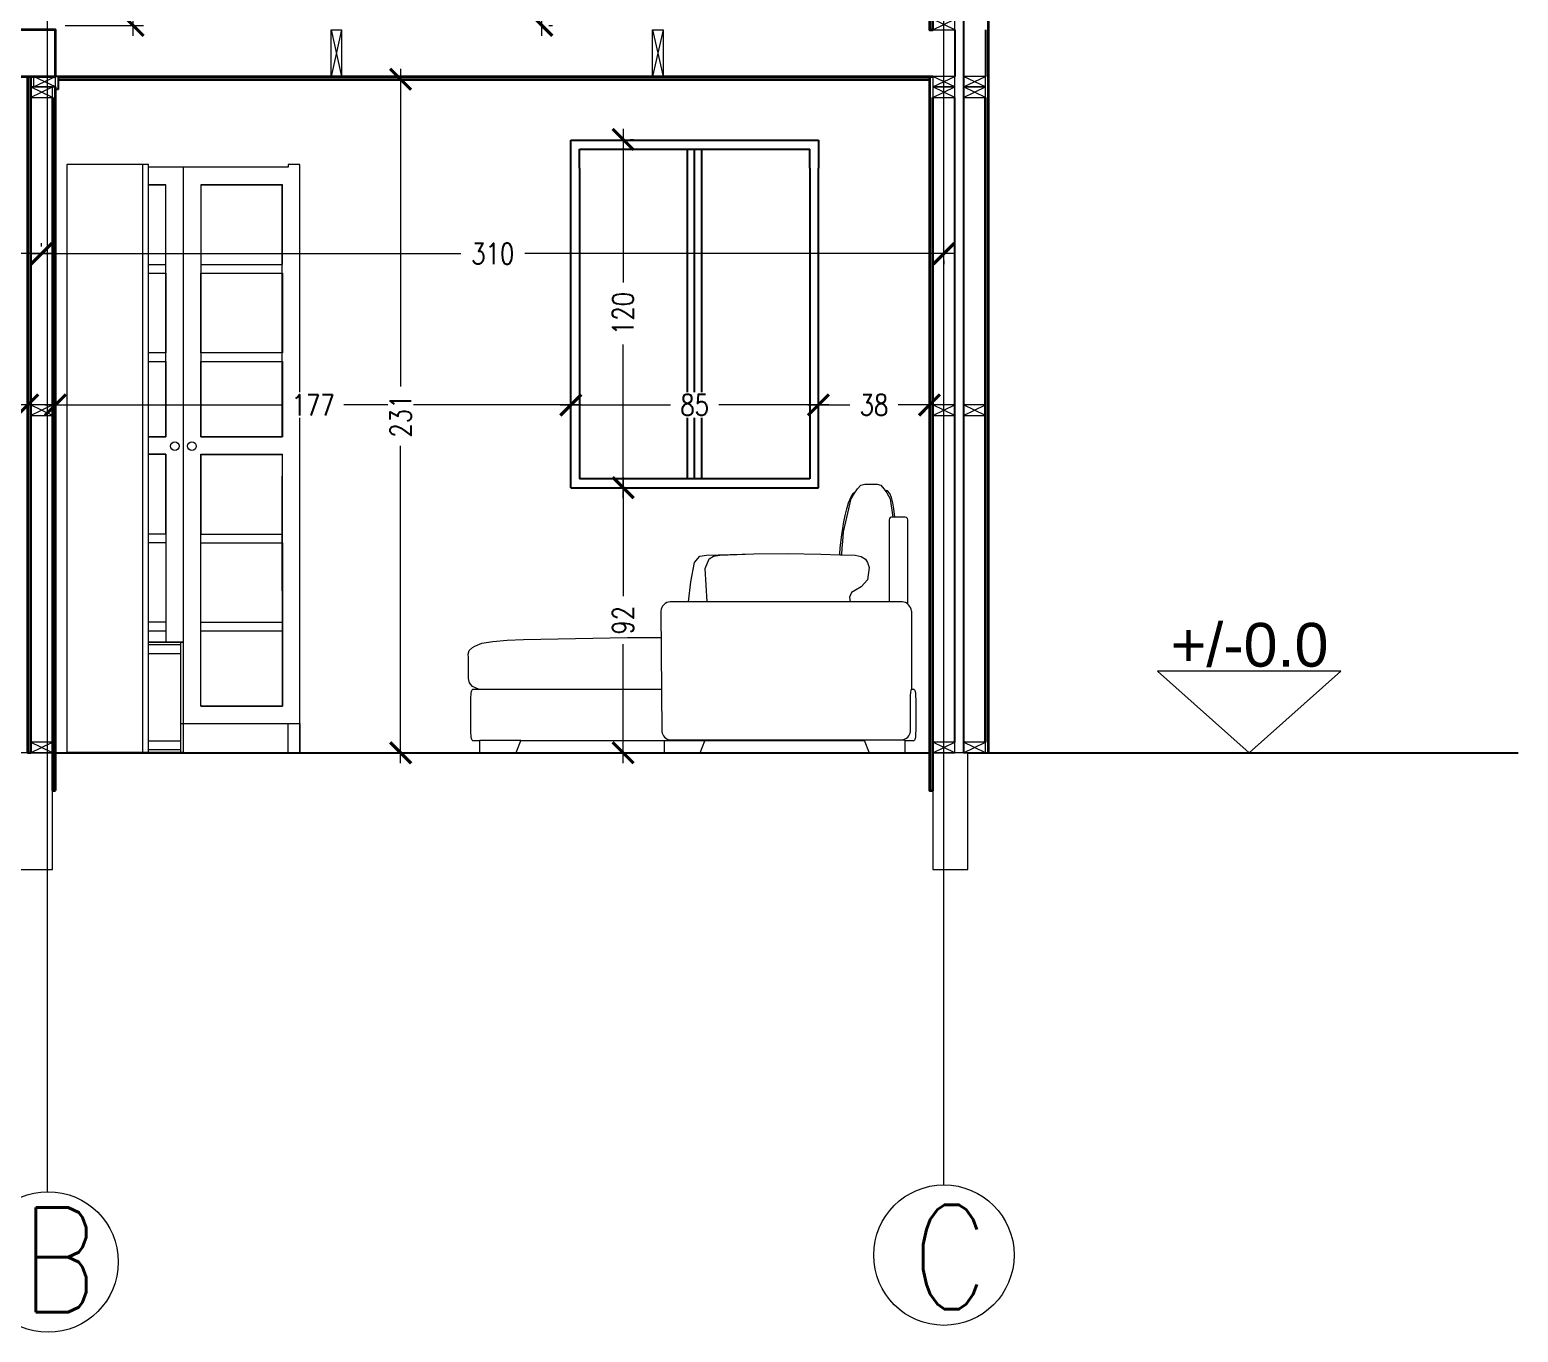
# Model space of a CAD drawing. Header units: millimetres. Extents: x 2260 to 4465, y 2640 to 4441.
# Drawn here: x 2761 to 3272, y 3441 to 3888 of the extents above; entities that cross this region are included whole.
import ezdxf

# ---------------------------------------------------------------- set-up
doc = ezdxf.new("R2010")
doc.units = ezdxf.units.MM
for name, color, linetype, lineweight in [('A-ANNO-DIMS', 3, 'Continuous', 18), ('A-ANNO-SYMB', 3, 'Continuous', 18), ('A-DETL-MCUT', 4, 'Continuous', 25), ('A-ELEV-IDEN', 3, 'Continuous', 18), ('A-ELEV-MBE2', 4, 'Continuous', 25), ('A-FURN', 8, 'Continuous', 18), ('A-SECT-MCUT', 7, 'Continuous', 35), ('A-WALL-STUD', 3, 'Continuous', 18)]:
    doc.layers.add(name, color=color, linetype=linetype, lineweight=lineweight)
doc.styles.add('ARIAL', font='Arial.ttf')
doc.styles.add('E-ROMANS', font='romans.shx', dxfattribs={"width": 0.8})
doc.styles.get("Standard").update_dxf_attribs({"font": 'Arial.ttf'})
doc.dimstyles.new('Copy of TICK_36', dxfattribs={"dimtxt": 3.6, "dimasz": 3.6, "dimexe": 1.8, "dimexo": 1.2, "dimgap": 1.8, "dimtad": 0, "dimdec": 0, "dimzin": 0, "dimdsep": 46, "dimtxsty": 'ARIAL', "dimblk": 'ARCHTICK', "dimblk1": 'ARCHTICK', "dimblk2": 'ARCHTICK', "dimcen": 1.8, "dimdle": 1.8, "dimclrd": 256, "dimclre": 256, "dimclrt": 256, "dimadec": 0, "dimazin": 0, "dimtfac": 1, "dimtdec": 0, "dimtmove": 1, "dimatfit": 3, "dimldrblk": 'OPEN90', "dimfxl": 1, "dimtfill": 1, "dimtolj": 1, "dimtzin": 0, "dimlwd": -1, "dimlwe": -1, "dimarcsym": 0})

# ---------------------------------------------------------------- blocks, each defined once
blk = doc.blocks.new('_ArchTick')
at = {"color": 0, "linetype": 'ByBlock', "const_width": 0.15}
blk.add_lwpolyline([(-0.5, -0.5), (0.5, 0.5)], dxfattribs=at)
blk = doc.blocks.new('*D148')
at = {"layer": 'A-ANNO-DIMS', "transparency": 16777216}
for p, q in [((2796.38, 4243.62), (2796.38, 4075.95)), ((2774.07, 4240.02), (2799.98, 4240.02)), ((2796.38, 3886.27), (2796.38, 4053.94)), ((2773.07, 3889.87), (2799.98, 3889.87))]:
    blk.add_line(p, q, dxfattribs=at)
at = {"layer": 'A-ANNO-DIMS', "transparency": 16777216, "xscale": 7.2, "yscale": 7.2, "zscale": 7.2}
for p, rotation in [((2796.38, 4240.02), 90), ((2796.38, 3889.87), 270)]:
    blk.add_blockref('_ArchTick', p, dxfattribs=dict(at, rotation=rotation))
at = {"layer": 'A-ANNO-DIMS', "transparency": 16777216, "insert": (2796.38, 4064.95), "char_height": 7.2, "attachment_point": 5, "rotation": 90, "style": 'E-ROMANS', "bg_fill": 3, "box_fill_scale": 1.1, "bg_fill_color": 256, "bg_fill_true_color": 13158600, "bg_fill_transparency": 0}
blk.add_mtext('\\A1;350', dxfattribs=at)
blk = doc.blocks.new('_Open90')
at = {"color": 0, "linetype": 'ByBlock', "lineweight": -2}
for p, q in [((0, 0), (-1, 0)), ((-0.5, 0.5), (0, 0)), ((0, 0), (-0.5, -0.5))]:
    blk.add_line(p, q, dxfattribs=at)
blk = doc.blocks.new('*D102')
at = {"layer": 'A-ANNO-DIMS', "transparency": 16777216}
for p, q in [((2936.78, 3985.95), (2936.78, 3944.37)), ((2939.18, 3982.35), (2940.38, 3982.35)), ((2936.78, 3886.27), (2936.78, 3927.85)), ((2939.18, 3889.87), (2940.38, 3889.87))]:
    blk.add_line(p, q, dxfattribs=at)
at = {"layer": 'A-ANNO-DIMS', "transparency": 16777216, "xscale": 7.2, "yscale": 7.2, "zscale": 7.2}
for p, rotation in [((2936.78, 3982.35), 90), ((2936.78, 3889.87), 270)]:
    blk.add_blockref('_ArchTick', p, dxfattribs=dict(at, rotation=rotation))
at = {"layer": 'A-ANNO-DIMS', "transparency": 16777216, "insert": (2936.78, 3936.11), "char_height": 7.2, "attachment_point": 5, "rotation": 90, "style": 'E-ROMANS', "bg_fill": 3, "box_fill_scale": 1.1, "bg_fill_color": 256, "bg_fill_true_color": 13158600, "bg_fill_transparency": 0}
blk.add_mtext('\\A1;92', dxfattribs=at)
blk = doc.blocks.new('*D104')
at = {"layer": 'A-ANNO-DIMS', "transparency": 16777216}
for p, q in [((2764.91, 3813.93), (2764.91, 3815.13)), ((2451.37, 3811.53), (2598.93, 3811.53)), ((2454.97, 3809.73), (2454.97, 3807.93)), ((2768.51, 3811.53), (2620.95, 3811.53))]:
    blk.add_line(p, q, dxfattribs=at)
at = {"layer": 'A-ANNO-DIMS', "transparency": 16777216, "xscale": 7.2, "yscale": 7.2, "zscale": 7.2, "rotation": 180}
blk.add_blockref('_ArchTick', (2454.97, 3811.53), dxfattribs=at)
at = {"layer": 'A-ANNO-DIMS', "transparency": 16777216, "xscale": 7.2, "yscale": 7.2, "zscale": 7.2}
blk.add_blockref('_ArchTick', (2764.91, 3811.53), dxfattribs=at)
at = {"layer": 'A-ANNO-DIMS', "transparency": 16777216, "insert": (2609.94, 3811.53), "char_height": 7.2, "attachment_point": 5, "style": 'E-ROMANS', "bg_fill": 3, "box_fill_scale": 1.1, "bg_fill_color": 256, "bg_fill_true_color": 13158600, "bg_fill_transparency": 0}
blk.add_mtext('\\A1;310', dxfattribs=at)
blk = doc.blocks.new('*D150')
at = {"layer": 'A-ANNO-DIMS', "transparency": 16777216}
for p, q in [((2685.1, 3761.97), (2685.1, 3763.17)), ((2760.16, 3761.67), (2760.16, 3763.17)), ((2681.5, 3759.57), (2714.36, 3759.57)), ((2763.76, 3759.57), (2730.89, 3759.57))]:
    blk.add_line(p, q, dxfattribs=at)
at = {"layer": 'A-ANNO-DIMS', "transparency": 16777216, "xscale": 7.2, "yscale": 7.2, "zscale": 7.2, "rotation": 180}
blk.add_blockref('_ArchTick', (2685.1, 3759.57), dxfattribs=at)
at = {"layer": 'A-ANNO-DIMS', "transparency": 16777216, "xscale": 7.2, "yscale": 7.2, "zscale": 7.2}
blk.add_blockref('_ArchTick', (2760.16, 3759.57), dxfattribs=at)
at = {"layer": 'A-ANNO-DIMS', "transparency": 16777216, "insert": (2722.63, 3759.57), "char_height": 7.2, "attachment_point": 5, "style": 'E-ROMANS', "bg_fill": 3, "box_fill_scale": 1.1, "bg_fill_color": 256, "bg_fill_true_color": 13158600, "bg_fill_transparency": 0}
blk.add_mtext('\\A1;75', dxfattribs=at)
blk = doc.blocks.new('*D108')
at = {"layer": 'A-ANNO-DIMS', "transparency": 16777216}
for p, q in [((2764.91, 3813.93), (2764.91, 3815.13)), ((2761.31, 3811.53), (2908.87, 3811.53)), ((3078.45, 3811.53), (2930.89, 3811.53)), ((3074.85, 3809.13), (3074.85, 3807.93))]:
    blk.add_line(p, q, dxfattribs=at)
at = {"layer": 'A-ANNO-DIMS', "transparency": 16777216, "xscale": 7.2, "yscale": 7.2, "zscale": 7.2, "rotation": 180}
blk.add_blockref('_ArchTick', (2764.91, 3811.53), dxfattribs=at)
at = {"layer": 'A-ANNO-DIMS', "transparency": 16777216, "xscale": 7.2, "yscale": 7.2, "zscale": 7.2}
blk.add_blockref('_ArchTick', (3074.85, 3811.53), dxfattribs=at)
at = {"layer": 'A-ANNO-DIMS', "transparency": 16777216, "insert": (2919.88, 3811.53), "char_height": 7.2, "attachment_point": 5, "style": 'E-ROMANS', "bg_fill": 3, "box_fill_scale": 1.1, "bg_fill_color": 256, "bg_fill_true_color": 13158600, "bg_fill_transparency": 0}
blk.add_mtext('\\A1;310', dxfattribs=at)
blk = doc.blocks.new('*D109')
at = {"layer": 'A-ANNO-DIMS', "transparency": 16777216}
for p, q in [((2769.66, 3761.97), (2769.66, 3763.17)), ((2946.7, 3761.97), (2946.7, 3763.17)), ((2766.06, 3759.57), (2847.59, 3759.57)), ((2950.3, 3759.57), (2868.77, 3759.57))]:
    blk.add_line(p, q, dxfattribs=at)
at = {"layer": 'A-ANNO-DIMS', "transparency": 16777216, "xscale": 7.2, "yscale": 7.2, "zscale": 7.2, "rotation": 180}
blk.add_blockref('_ArchTick', (2769.66, 3759.57), dxfattribs=at)
at = {"layer": 'A-ANNO-DIMS', "transparency": 16777216, "xscale": 7.2, "yscale": 7.2, "zscale": 7.2}
blk.add_blockref('_ArchTick', (2946.7, 3759.57), dxfattribs=at)
at = {"layer": 'A-ANNO-DIMS', "transparency": 16777216, "insert": (2858.18, 3759.57), "char_height": 7.2, "width": 16.3776, "attachment_point": 5, "style": 'E-ROMANS', "bg_fill": 3, "box_fill_scale": 1.1, "bg_fill_color": 256, "bg_fill_true_color": 13158600, "bg_fill_transparency": 0}
blk.add_mtext('\\A1;177', dxfattribs=at)
blk = doc.blocks.new('*D110')
at = {"layer": 'A-ANNO-DIMS', "transparency": 16777216}
for p, q in [((2946.7, 3761.97), (2946.7, 3763.17)), ((3031.76, 3761.97), (3031.76, 3763.17)), ((2943.1, 3759.57), (2980.97, 3759.57)), ((3035.36, 3759.57), (2997.49, 3759.57))]:
    blk.add_line(p, q, dxfattribs=at)
at = {"layer": 'A-ANNO-DIMS', "transparency": 16777216, "xscale": 7.2, "yscale": 7.2, "zscale": 7.2, "rotation": 180}
blk.add_blockref('_ArchTick', (2946.7, 3759.57), dxfattribs=at)
at = {"layer": 'A-ANNO-DIMS', "transparency": 16777216, "xscale": 7.2, "yscale": 7.2, "zscale": 7.2}
blk.add_blockref('_ArchTick', (3031.76, 3759.57), dxfattribs=at)
at = {"layer": 'A-ANNO-DIMS', "transparency": 16777216, "insert": (2989.23, 3759.57), "char_height": 7.2, "attachment_point": 5, "style": 'E-ROMANS', "bg_fill": 3, "box_fill_scale": 1.1, "bg_fill_color": 256, "bg_fill_true_color": 13158600, "bg_fill_transparency": 0}
blk.add_mtext('\\A1;85', dxfattribs=at)
blk = doc.blocks.new('*D153')
at = {"layer": 'A-ANNO-DIMS', "transparency": 16777216}
for p, q in [((3069.89, 3869.96), (3069.89, 3755.97)), ((3031.76, 3761.97), (3031.76, 3763.17)), ((3028.16, 3759.57), (3042.56, 3759.57)), ((3073.49, 3759.57), (3059.09, 3759.57))]:
    blk.add_line(p, q, dxfattribs=at)
at = {"layer": 'A-ANNO-DIMS', "transparency": 16777216, "xscale": 7.2, "yscale": 7.2, "zscale": 7.2, "rotation": 180}
blk.add_blockref('_ArchTick', (3031.76, 3759.57), dxfattribs=at)
at = {"layer": 'A-ANNO-DIMS', "transparency": 16777216, "xscale": 7.2, "yscale": 7.2, "zscale": 7.2}
blk.add_blockref('_ArchTick', (3069.89, 3759.57), dxfattribs=at)
at = {"layer": 'A-ANNO-DIMS', "transparency": 16777216, "insert": (3050.83, 3759.57), "char_height": 7.2, "attachment_point": 5, "style": 'E-ROMANS', "bg_fill": 3, "box_fill_scale": 1.1, "bg_fill_color": 256, "bg_fill_true_color": 13158600, "bg_fill_transparency": 0}
blk.add_mtext('\\A1;38', dxfattribs=at)
blk = doc.blocks.new('*D111')
at = {"layer": 'A-ANNO-DIMS', "transparency": 16777216}
for p, q in [((2964.67, 3854.35), (2964.67, 3801.56)), ((2967.07, 3850.75), (2968.27, 3850.75)), ((2964.67, 3727.58), (2964.67, 3780.37)), ((2965.52, 3731.18), (2968.27, 3731.18))]:
    blk.add_line(p, q, dxfattribs=at)
at = {"layer": 'A-ANNO-DIMS', "transparency": 16777216, "xscale": 7.2, "yscale": 7.2, "zscale": 7.2}
for p, rotation in [((2964.67, 3850.75), 90), ((2964.67, 3731.18), 270)]:
    blk.add_blockref('_ArchTick', p, dxfattribs=dict(at, rotation=rotation))
at = {"layer": 'A-ANNO-DIMS', "transparency": 16777216, "insert": (2964.67, 3790.96), "char_height": 7.2, "attachment_point": 5, "rotation": 90, "style": 'E-ROMANS', "bg_fill": 3, "box_fill_scale": 1.1, "bg_fill_color": 256, "bg_fill_true_color": 13158600, "bg_fill_transparency": 0}
blk.add_mtext('\\A1;120', dxfattribs=at)
blk = doc.blocks.new('*D112')
at = {"layer": 'A-ANNO-DIMS', "transparency": 16777216}
for p, q in [((2964.67, 3734.78), (2964.67, 3693.94)), ((2967.07, 3731.18), (2968.27, 3731.18)), ((2964.67, 3636.58), (2964.67, 3677.42)), ((2967.07, 3640.18), (2968.27, 3640.18))]:
    blk.add_line(p, q, dxfattribs=at)
at = {"layer": 'A-ANNO-DIMS', "transparency": 16777216, "xscale": 7.2, "yscale": 7.2, "zscale": 7.2}
for p, rotation in [((2964.67, 3731.18), 90), ((2964.67, 3640.18), 270)]:
    blk.add_blockref('_ArchTick', p, dxfattribs=dict(at, rotation=rotation))
at = {"layer": 'A-ANNO-DIMS', "transparency": 16777216, "insert": (2964.67, 3685.68), "char_height": 7.2, "attachment_point": 5, "rotation": 90, "style": 'E-ROMANS', "bg_fill": 3, "box_fill_scale": 1.1, "bg_fill_color": 256, "bg_fill_true_color": 13158600, "bg_fill_transparency": 0}
blk.add_mtext('\\A1;92', dxfattribs=at)
blk = doc.blocks.new('*D154')
at = {"layer": 'A-ANNO-DIMS', "transparency": 16777216}
for p, q in [((2773.07, 3871.36), (2891.84, 3871.36)), ((2888.24, 3874.96), (2888.24, 3765.95)), ((2888.24, 3636.58), (2888.24, 3745.58)), ((2855.99, 3640.18), (2891.84, 3640.18))]:
    blk.add_line(p, q, dxfattribs=at)
at = {"layer": 'A-ANNO-DIMS', "transparency": 16777216, "xscale": 7.2, "yscale": 7.2, "zscale": 7.2}
for p, rotation in [((2888.24, 3871.36), 90), ((2888.24, 3640.18), 270)]:
    blk.add_blockref('_ArchTick', p, dxfattribs=dict(at, rotation=rotation))
at = {"layer": 'A-ANNO-DIMS', "transparency": 16777216, "insert": (2888.24, 3755.77), "char_height": 7.2, "attachment_point": 5, "rotation": 90, "style": 'E-ROMANS', "bg_fill": 3, "box_fill_scale": 1.1, "bg_fill_color": 256, "bg_fill_true_color": 13158600, "bg_fill_transparency": 0}
blk.add_mtext('\\A1;231', dxfattribs=at)

msp = doc.modelspace()

# ---------------------------------------------------------------- linework, layer by layer
for p, q in [((2770.67, 3872.36), (2769.66, 3872.36)), ((2770.67, 3872.36), (2770.67, 3867.84)), ((2770.67, 3867.84), (2769.66, 3867.84)), ((2813.59, 3640.18), (2773.59, 3640.18)), ((3083.11, 3640.18), (3272.12, 3640.18))]:
    msp.add_line(p, q)
at = {"color": 0}
msp.add_line((2773.59, 3640.18), (2801.59, 3640.18), dxfattribs=at)
at = {"layer": 'A-ANNO-DIMS'}
msp.add_lwpolyline([(3148.19, 3668.16), (3179.68, 3640.18), (3211.16, 3668.16)], close=True, dxfattribs=at)
at = {"layer": 'A-ANNO-SYMB', "color": 0}
msp.add_line((2768.66, 3640.18), (2756.65, 3640.18), dxfattribs=at)
at = {"layer": 'A-ANNO-SYMB'}
for centre in [(2767.17, 3465.37), (3074.85, 3467.73)]:
    msp.add_circle(centre, 24.11, dxfattribs=at)
at = {"layer": 'A-DETL-MCUT'}
msp.add_lwpolyline([(3089.11, 3888.37), (3089.11, 3872.36)], dxfattribs=at)
at = {"layer": 'A-ELEV-IDEN', "color": 3}
for p, q in [((2768.66, 3600.15), (2768.66, 3640.18)), ((2756.65, 3600.15), (2768.66, 3600.15))]:
    msp.add_line(p, q, dxfattribs=at)
msp.add_lwpolyline([(3083.11, 3640.18), (3071.1, 3640.18), (3071.1, 3600.15), (3083.11, 3600.15)], close=True, dxfattribs=at)
at = {"layer": 'A-ELEV-MBE2'}
for p, q in [((3081.6, 4102.94), (3081.6, 3640.18)), ((3078.6, 3643.78), (3078.6, 3865.15)), ((2946.7, 3840.88), (2946.7, 3850.52)), ((2946.7, 3850.52), (3031.76, 3850.52)), ((3031.76, 3850.52), (3031.76, 3840.88)), ((2949.7, 3840.88), (2949.7, 3847.39)), ((2949.7, 3847.39), (3028.76, 3847.39)), ((2986.73, 3840.88), (2986.73, 3847.39)), ((2989.23, 3840.88), (2989.23, 3847.39)), ((2991.73, 3840.88), (2991.73, 3847.39)), ((3028.76, 3840.88), (3028.76, 3847.39)), ((2946.7, 3731.18), (2946.7, 3840.88)), ((2949.7, 3840.88), (2949.7, 3734.18)), ((2986.73, 3734.18), (2986.73, 3840.88)), ((2989.23, 3734.18), (2989.23, 3840.88)), ((2991.73, 3734.18), (2991.73, 3840.88)), ((3028.76, 3840.88), (3028.76, 3734.18)), ((3031.76, 3731.18), (3031.76, 3840.88)), ((3028.76, 3734.18), (2949.7, 3734.18)), ((2946.7, 3731.18), (3031.76, 3731.18))]:
    msp.add_line(p, q, dxfattribs=at)
at = {"layer": 'A-ELEV-MBE2', "color": 0}
for p, q in [((3071.09, 3645.18), (3071.09, 3674.26)), ((2769.66, 3640.18), (3069.89, 3640.18))]:
    msp.add_line(p, q, dxfattribs=at)
at = {"layer": 'A-ELEV-MBE2'}
msp.add_lwpolyline([(3078.6, 3888.37), (3078.6, 3872.36)], dxfattribs=at)
at = {"layer": 'A-FURN'}
for p, q in [((2801.59, 3842.18), (2773.59, 3842.18)), ((2773.59, 3842.18), (2773.59, 3640.18)), ((2801.59, 3842.18), (2799.59, 3842.18)), ((2799.59, 3842.18), (2799.59, 3640.18)), ((2801.59, 3640.18), (2801.59, 3842.18)), ((2801.59, 3835.18), (2807.59, 3835.18)), ((2819.62, 3835.18), (2847.62, 3835.18)), ((2801.59, 3742.68), (2807.59, 3742.68)), ((2819.63, 3742.52), (2847.63, 3742.52)), ((2847.63, 3656.16), (2847.59, 3735.18)), ((3060.47, 3692.04), (2980.83, 3692.04)), ((2977.62, 3688.83), (2978.02, 3647.49)), ((3063.68, 3688.83), (3063.68, 3662.03)), ((2773.59, 3678.18), (2773.59, 3640.18)), ((2801.59, 3678.18), (2813.59, 3678.18)), ((2813.59, 3678.18), (2801.59, 3678.18)), ((2812.59, 3677.18), (2801.59, 3677.18)), ((2813.59, 3678.18), (2812.59, 3678.18)), ((2812.59, 3678.18), (2812.59, 3640.18)), ((2813.59, 3678.18), (2813.59, 3640.18)), ((2813.59, 3678.18), (2813.59, 3677.18)), ((2813.59, 3678.18), (2813.59, 3659.18)), ((2813.59, 3677.18), (2813.59, 3674.18)), ((2812.59, 3674.18), (2801.59, 3674.18)), ((3063.42, 3660.07), (3063.44, 3660.67)), ((3063.44, 3660.67), (3063.56, 3661.82)), ((3063.56, 3661.82), (3063.68, 3662.03)), ((3063.4, 3658.55), (3063.42, 3660.07)), ((3063.4, 3647.49), (3063.4, 3658.55)), ((2812.59, 3644.18), (2801.59, 3644.18)), ((2812.59, 3641.18), (2801.59, 3641.18)), ((3047.52, 3644.26), (2929.39, 3644.26)), ((2980.83, 3644.59), (3060.47, 3644.59))]:
    msp.add_line(p, q, dxfattribs=at)
for points in [[(2773.59, 3640.18), (2853.59, 3640.18), (2853.59, 3842.18), (2849.59, 3842.18), (2849.59, 3841.18), (2801.59, 3841.18)], [(2813.59, 3841.18), (2813.59, 3650.18)], [(2801.59, 3807.84), (2807.59, 3807.84), (2807.59, 3835.18), (2801.59, 3835.18)], [(2801.59, 3748.68), (2807.59, 3748.68), (2807.59, 3835.18)], [(2819.59, 3835.18), (2819.59, 3748.68), (2847.59, 3748.68), (2847.59, 3835.18)], [(2819.59, 3835.18), (2847.59, 3835.18)], [(2819.62, 3835.18), (2819.62, 3807.84), (2847.62, 3807.84), (2847.62, 3835.18), (2819.62, 3835.18)], [(2801.59, 3804.84), (2807.59, 3804.84), (2807.59, 3777.51), (2801.59, 3777.51)], [(2819.62, 3804.84), (2847.62, 3804.84), (2847.62, 3777.51), (2819.62, 3777.51), (2819.62, 3804.84)], [(2819.62, 3777.51), (2819.62, 3804.84)], [(2801.59, 3774.51), (2807.59, 3774.51), (2807.59, 3748.68), (2801.59, 3748.68)], [(2819.62, 3774.51), (2847.62, 3774.51), (2847.62, 3748.68), (2819.62, 3748.68), (2819.62, 3774.51)], [(2801.59, 3742.68), (2807.59, 3742.68)], [(2801.59, 3715.34), (2807.59, 3715.34), (2807.59, 3742.68), (2801.59, 3742.68)], [(2807.59, 3742.68), (2807.59, 3678.18)], [(2819.59, 3656.18), (2819.59, 3742.68), (2847.59, 3742.68), (2847.63, 3656.16)], [(2819.63, 3742.52), (2819.63, 3715.19), (2847.63, 3715.19), (2847.63, 3742.52), (2819.63, 3742.52)], [(3039.74, 3708.14), (3039.92, 3710.53), (3040.09, 3712.75), (3040.33, 3715.97), (3041.13, 3719.41), (3042.16, 3723.89), (3042.64, 3726), (3042.96, 3727.36), (3044.09, 3729.25), (3045.22, 3730.8), (3046.37, 3732), (3047.64, 3732.44), (3051.91, 3732.44), (3053.16, 3732), (3054.21, 3730.8), (3055.3, 3729.46), (3056.39, 3727.36), (3057.27, 3721.03)], [(3039.09, 3708.17), (3039.1, 3708.35), (3039.25, 3710.55), (3039.74, 3714.97), (3040.08, 3717.19), (3040.48, 3719.41), (3040.94, 3721.64), (3041.47, 3723.88), (3042.1, 3725.98), (3042.84, 3727.81), (3043.69, 3729.22), (3044.66, 3730.07)], [(3057.95, 3721.03), (3057.65, 3723.88), (3057.32, 3725.98), (3056.86, 3727.81), (3056.23, 3729.22), (3055.42, 3730.07), (3054.58, 3730.35)], [(3062.41, 3691.27), (3062.41, 3720.19), (3062.3, 3720.61), (3061.99, 3720.91), (3061.58, 3721.03), (3056.86, 3721.03), (3056.44, 3720.91), (3056.14, 3720.61), (3056.03, 3720.19), (3056.03, 3692.04)], [(2801.59, 3712.34), (2807.59, 3712.34), (2807.59, 3685.01), (2801.59, 3685.01)], [(2819.63, 3712.19), (2847.63, 3712.19), (2847.63, 3684.86), (2819.63, 3684.86), (2819.63, 3712.19)], [(2819.63, 3684.86), (2819.63, 3712.19)], [(2987.12, 3692.04), (2987.98, 3698.89), (2989.16, 3705.46), (2991.06, 3707.62), (2993.27, 3708.03), (3009.53, 3708.46), (3021.07, 3708.59)], [(2993.53, 3692.04), (2992.88, 3703.48), (2994.24, 3706.71), (2995.68, 3707.62), (2997.88, 3708.01), (3009.53, 3708.46)], [(3021.07, 3708.59), (3032.6, 3708.41), (3039.09, 3708.17), (3039.74, 3708.14), (3044.35, 3707.97), (3046.47, 3707.58), (3047.89, 3706.62), (3048.63, 3705.46), (3049.19, 3703.77), (3048.66, 3699.59), (3046.38, 3697.13), (3044.45, 3696.05), (3043.11, 3695.14), (3042.43, 3693.61), (3042.62, 3692.04)], [(2801.59, 3682.01), (2807.59, 3682.01), (2807.59, 3678.18)], [(2819.59, 3681.99), (2847.63, 3681.99), (2847.63, 3656.16), (2819.63, 3656.16), (2819.59, 3681.99)], [(2914.94, 3662.03), (2912.96, 3662.92), (2911.87, 3664.19), (2911.53, 3665.62), (2911.53, 3668.73), (2911.53, 3672.86), (2911.48, 3674.04), (2911.81, 3675.24), (2912.89, 3676.27), (2913.77, 3676.82), (2916.11, 3677.77), (2919.9, 3678.4), (2924.79, 3678.8), (2930.4, 3679.05), (2936.39, 3679.2), (2960.26, 3679.62), (2966.21, 3679.69), (2972.15, 3679.73), (2977.7, 3679.73)], [(2915.42, 3644.26), (2913.19, 3644.26), (2913.01, 3644.31), (2912.85, 3644.48), (2912.71, 3644.75), (2912.6, 3645.13), (2912.51, 3645.62), (2912.45, 3646.22), (2912.41, 3646.93), (2912.4, 3647.74), (2912.4, 3658.55), (2912.41, 3659.37), (2912.45, 3660.07), (2912.51, 3660.67), (2912.6, 3661.16), (2912.71, 3661.54), (2912.85, 3661.82), (2913.01, 3661.98), (2913.19, 3662.03), (2977.88, 3662.03)], [(3063.68, 3662.03), (3064.38, 3662.03), (3064.56, 3661.98), (3064.72, 3661.82), (3064.86, 3661.54), (3064.97, 3661.16), (3065.05, 3660.67), (3065.12, 3660.07), (3065.15, 3659.37), (3065.17, 3658.55), (3065.17, 3647.74), (3065.15, 3646.93), (3065.12, 3646.22), (3065.05, 3645.62), (3064.97, 3645.13), (3064.86, 3644.75), (3064.72, 3644.48), (3064.56, 3644.31), (3064.38, 3644.26), (3061.5, 3644.26)], [(2819.59, 3656.18), (2847.63, 3656.16)], [(2812.59, 3650.18), (2853.59, 3650.18)], [(2853.59, 3640.18), (2849.59, 3640.18), (2849.59, 3650.18), (2853.59, 3650.18), (2853.59, 3640.18)], [(2915.42, 3640.18), (2915.42, 3644.48), (2915.42, 3644.52), (2929.5, 3644.52), (2927.76, 3640.18)], [(2978.78, 3644.26), (2978.78, 3640.18)], [(2991.12, 3640.18), (2992.75, 3644.26)], [(3061.5, 3640.18), (3061.5, 3644.52), (3047.42, 3644.52), (3049.16, 3640.18)]]:
    msp.add_lwpolyline(points, dxfattribs=at)
for centre in [(2810.69, 3745.45), (2816.57, 3745.45)]:
    msp.add_circle(centre, 1.5, dxfattribs=at)
for centre, radius, start, end in [((2981.12, 3688.53), 3.51, 94.7919, 175.2079), ((3060.18, 3688.53), 3.51, 4.792, 85.2082), ((2981.18, 3647.74), 3.17, 184.5399, 263.5738), ((3060.03, 3647.97), 3.41, 277.5046, 351.9685)]:
    msp.add_arc(centre, radius, start, end, dxfattribs=at)
at = {"layer": 'A-SECT-MCUT'}
for p, q in [((3090.01, 4114.04), (3090.01, 3640.18)), ((2770.67, 3872.36), (3071.1, 3872.36)), ((2770.67, 3871.36), (3069.89, 3871.34)), ((2768.66, 3865.15), (2768.66, 3627.17)), ((2769.66, 3627.17), (2769.66, 3868.75)), ((3089.11, 3643.78), (3089.11, 3865.15))]:
    msp.add_line(p, q, dxfattribs=at)
at = {"layer": 'A-SECT-MCUT', "color": 0}
msp.add_line((2768.66, 3627.17), (2769.66, 3627.17), dxfattribs=at)
at = {"layer": 'A-SECT-MCUT'}
for points in [[(3069.89, 4109.84), (3069.89, 3888.37), (3071.1, 3888.37), (3071.1, 4109.84)], [(2450.02, 3872.36), (2769.66, 3872.36), (2769.66, 3888.37), (2450.02, 3888.37), (2450.02, 3872.36)], [(2761.16, 3872.36), (2761.16, 3640.18), (2760.16, 3640.18), (2760.16, 3872.36)], [(3069.89, 3872.36), (3069.89, 3627.17), (3071.1, 3627.17), (3071.1, 3865.15)]]:
    msp.add_lwpolyline(points, dxfattribs=at)
at = {"layer": 'A-WALL-STUD'}
for p, q in [((3071.1, 3888.37), (3078.6, 3891.97)), ((3078.6, 3888.37), (3071.1, 3891.97)), ((2762.16, 3868.75), (2769.66, 3872.36)), ((2769.66, 3868.75), (2762.16, 3872.36)), ((3071.1, 3868.75), (3078.6, 3872.36)), ((3078.6, 3868.75), (3071.1, 3872.36)), ((3081.6, 3868.75), (3089.11, 3872.36)), ((3089.11, 3868.75), (3081.6, 3872.36)), ((2761.16, 3865.15), (2768.66, 3868.75)), ((2768.66, 3865.15), (2761.16, 3868.75)), ((3071.1, 3865.15), (3078.6, 3868.75)), ((3078.6, 3865.15), (3071.1, 3868.75)), ((3081.6, 3865.15), (3089.11, 3868.75)), ((3089.11, 3865.15), (3081.6, 3868.75)), ((2761.16, 3755.97), (2768.66, 3759.57)), ((2768.66, 3755.97), (2761.16, 3759.57)), ((3071.1, 3755.97), (3078.6, 3759.57)), ((3078.6, 3755.97), (3071.1, 3759.57)), ((3081.6, 3755.97), (3089.11, 3759.57)), ((3089.11, 3755.97), (3081.6, 3759.57)), ((2768.66, 3643.78), (2761.16, 3643.78)), ((2761.16, 3640.18), (2768.66, 3643.78)), ((2768.66, 3640.18), (2761.16, 3643.78)), ((2761.16, 3640.18), (2768.66, 3640.18)), ((3071.1, 3640.18), (3078.6, 3643.78)), ((3078.6, 3640.18), (3071.1, 3643.78)), ((3081.6, 3640.18), (3089.11, 3643.78)), ((3089.11, 3640.18), (3081.6, 3643.78))]:
    msp.add_line(p, q, dxfattribs=at)
at = {"layer": 'A-WALL-STUD', "color": 0}
for p, q in [((2761.16, 3643.78), (2761.16, 3640.18)), ((2768.66, 3640.18), (2768.66, 3643.78))]:
    msp.add_line(p, q, dxfattribs=at)
at = {"layer": 'A-WALL-STUD'}
for points in [[(3071.1, 3888.37), (3078.6, 3888.37), (3078.6, 3891.97), (3071.1, 3891.97)], [(2762.16, 3868.75), (2769.66, 3868.75), (2769.66, 3872.36), (2762.16, 3872.36)], [(3071.1, 3868.75), (3078.6, 3868.75), (3078.6, 3872.36), (3071.1, 3872.36)], [(3081.6, 3868.75), (3089.11, 3868.75), (3089.11, 3872.36), (3081.6, 3872.36)], [(2761.16, 3865.15), (2768.66, 3865.15), (2768.66, 3868.75), (2761.16, 3868.75)], [(3071.1, 3865.15), (3078.6, 3865.15), (3078.6, 3868.75), (3071.1, 3868.75)], [(3081.6, 3865.15), (3089.11, 3865.15), (3089.11, 3868.75), (3081.6, 3868.75)], [(2761.16, 3755.97), (2768.66, 3755.97), (2768.66, 3759.57), (2761.16, 3759.57)], [(3071.1, 3755.97), (3078.6, 3755.97), (3078.6, 3759.57), (3071.1, 3759.57)], [(3081.6, 3755.97), (3089.11, 3755.97), (3089.11, 3759.57), (3081.6, 3759.57)], [(3071.1, 3640.18), (3078.6, 3640.18), (3078.6, 3643.78), (3071.1, 3643.78)], [(3081.6, 3640.18), (3089.11, 3640.18), (3089.11, 3643.78), (3081.6, 3643.78)]]:
    msp.add_lwpolyline(points, close=True, dxfattribs=at)
for points in [[(2867.93, 3888.37), (2867.93, 3872.36), (2864.33, 3872.36), (2864.33, 3888.37), (2867.93, 3888.37)], [(2864.33, 3888.37), (2867.93, 3872.36)], [(2867.93, 3888.37), (2864.33, 3872.36)], [(2978.37, 3888.37), (2978.37, 3872.36), (2974.76, 3872.36), (2974.76, 3888.37), (2978.37, 3888.37)], [(2974.76, 3888.37), (2978.37, 3872.36)], [(2978.37, 3888.37), (2974.76, 3872.36)]]:
    msp.add_lwpolyline(points, dxfattribs=at)

# ---------------------------------------------------------------- texts
at = {"layer": 'A-ANNO-DIMS'}
msp.add_text('+/-0.0', height=15.013, dxfattribs=at).set_placement((3152.73, 3669.74))
at = {"layer": 'A-ANNO-SYMB', "char_height": 35.9, "attachment_point": 1, "style": 'E-ROMANS'}
for s, insert in [('B', (2758.07, 3484.08)), ('C', (3063.99, 3485.04))]:
    msp.add_mtext_dynamic_manual_height_columns(s, width=37.201, gutter_width=2.5, heights=[0], dxfattribs=dict(at, insert=insert))

# ---------------------------------------------------------------- dimensions: what is measured, and where the dimension line sits
at = {"layer": 'A-ANNO-DIMS'}
dim = msp.add_linear_dim(base=(2936.78, 3889.87), p1=(2936.78, 3982.35), p2=(2936.78, 3889.87), angle=90, dimstyle='Copy of TICK_36', override={"dimscale": 2, "dimtxsty": 'E-ROMANS'}, dxfattribs=at)
dim.commit()
dim.dimension.update_dxf_attribs({"geometry": '*D102', "text_midpoint": (2936.78, 3936.11)})

# ---------------------------------------------------------------- next in the draw order: dimensions: what is measured, and where the dimension line sits
dim = msp.add_linear_dim(base=(2796.38, 4240.02), p1=(2770.67, 3889.87), p2=(2771.67, 4240.02), angle=90, dimstyle='Copy of TICK_36', override={"dimscale": 2, "dimtxsty": 'E-ROMANS'}, dxfattribs=at)
dim.commit()
dim.dimension.update_dxf_attribs({"geometry": '*D148', "text_midpoint": (2796.38, 4064.95)})
for base, p1, p2, picture, middle in [((2764.91, 3811.53), (2454.97, 3812.13), (2764.91, 3811.53), '*D104', (2609.94, 3811.53)), ((2760.16, 3759.57), (2685.1, 3759.57), (2760.16, 3759.27), '*D150', (2722.63, 3759.57))]:
    dim = msp.add_linear_dim(base=base, p1=p1, p2=p2, dimstyle='Copy of TICK_36', override={"dimscale": 2, "dimtxsty": 'E-ROMANS'}, dxfattribs=at)
    dim.commit()
    dim.dimension.update_dxf_attribs({"geometry": picture, "text_midpoint": middle})

# ---------------------------------------------------------------- next in the draw order: dimensions: what is measured, and where the dimension line sits
for base, p1, p2, picture, middle in [((3074.85, 3811.53), (2764.91, 3811.53), (3074.85, 3811.53), '*D108', (2919.88, 3811.53)), ((2946.7, 3759.57), (2769.66, 3759.57), (2946.7, 3759.57), '*D109', (2858.18, 3759.57))]:
    dim = msp.add_linear_dim(base=base, p1=p1, p2=p2, dimstyle='Copy of TICK_36', override={"dimscale": 2, "dimtxsty": 'E-ROMANS'}, dxfattribs=at)
    dim.commit()
    dim.dimension.update_dxf_attribs({"geometry": picture, "text_midpoint": middle})

# ---------------------------------------------------------------- next in the draw order: linework, layer by layer
at = {"layer": 'A-ANNO-SYMB'}
msp.add_line((2766.91, 3489.36), (2766.91, 4385.57), dxfattribs=at)

# ---------------------------------------------------------------- next in the draw order: dimensions: what is measured, and where the dimension line sits
at = {"layer": 'A-ANNO-DIMS'}
dim = msp.add_linear_dim(base=(2888.24, 3871.36), p1=(2853.59, 3640.18), p2=(2770.67, 3871.36), angle=90, dimstyle='Copy of TICK_36', override={"dimscale": 2, "dimtxsty": 'E-ROMANS'}, dxfattribs=at)
dim.commit()
dim.dimension.update_dxf_attribs({"geometry": '*D154', "text_midpoint": (2888.24, 3755.77)})
dim = msp.add_linear_dim(base=(3031.76, 3759.57), p1=(2946.7, 3759.57), p2=(3031.76, 3759.57), dimstyle='Copy of TICK_36', override={"dimscale": 2, "dimtxsty": 'E-ROMANS'}, dxfattribs=at)
dim.commit()
dim.dimension.update_dxf_attribs({"geometry": '*D110', "text_midpoint": (2989.23, 3759.57)})

# ---------------------------------------------------------------- next in the draw order: dimensions: what is measured, and where the dimension line sits
dim = msp.add_linear_dim(base=(3069.89, 3759.57), p1=(3031.76, 3759.57), p2=(3069.89, 3872.36), dimstyle='Copy of TICK_36', override={"dimscale": 2, "dimtxsty": 'E-ROMANS'}, dxfattribs=at)
dim.commit()
dim.dimension.update_dxf_attribs({"geometry": '*D153', "text_midpoint": (3050.83, 3759.57)})
dim = msp.add_linear_dim(base=(2964.67, 3850.75), p1=(2963.12, 3731.18), p2=(2964.67, 3850.75), angle=90, dimstyle='Copy of TICK_36', override={"dimscale": 2, "dimtxsty": 'E-ROMANS'}, dxfattribs=at)
dim.commit()
dim.dimension.update_dxf_attribs({"geometry": '*D111', "text_midpoint": (2964.67, 3790.96)})

# ---------------------------------------------------------------- next in the draw order: linework, layer by layer
at = {"layer": 'A-ANNO-SYMB'}
msp.add_line((3074.85, 3491.85), (3074.85, 4388.06), dxfattribs=at)

# ---------------------------------------------------------------- next in the draw order: dimensions: what is measured, and where the dimension line sits
at = {"layer": 'A-ANNO-DIMS'}
dim = msp.add_linear_dim(base=(2964.67, 3640.18), p1=(2964.67, 3731.18), p2=(2964.67, 3640.18), angle=90, text='92', dimstyle='Copy of TICK_36', override={"dimscale": 2, "dimtxsty": 'E-ROMANS'}, dxfattribs=at)
dim.commit()
dim.dimension.update_dxf_attribs({"geometry": '*D112', "text_midpoint": (2964.67, 3685.68)})

doc.saveas('drawing.dxf')
